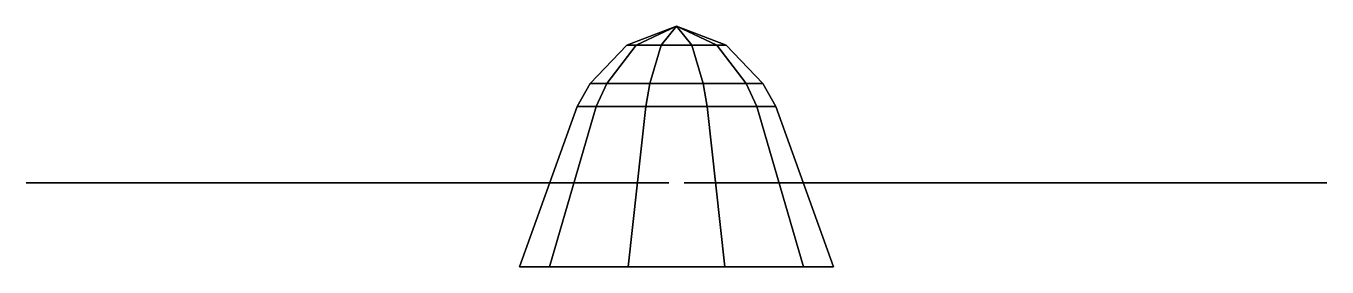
# Model space of a CAD drawing. Extents: x -1.7 to 1.7, y 4.4 to 5.03.
import ezdxf

# ---------------------------------------------------------------- set-up
doc = ezdxf.new("R2010")
doc.units = 0
doc.layers.add('PROP', color=1, linetype='CONTINUOUS')

msp = doc.modelspace()

# ---------------------------------------------------------------- linework, layer by layer
at = {"layer": 'PROP'}
for points in [[(0, 5.03), (-0.13, 4.98), (-0.1052, 4.98, 0.0764), (0, 5.03)], [(0, 5.03), (-0.1052, 4.98, -0.0764), (-0.13, 4.98), (0, 5.03)], [(0, 5.03), (-0.1052, 4.98, 0.0764), (-0.0402, 4.98, 0.1236), (0, 5.03)], [(0, 5.03), (-0.0402, 4.98, -0.1236), (-0.1052, 4.98, -0.0764), (0, 5.03)], [(0, 5.03), (-0.0402, 4.98, 0.1236), (0.0402, 4.98, 0.1236), (0, 5.03)], [(0, 5.03), (0.0402, 4.98, -0.1236), (-0.0402, 4.98, -0.1236), (0, 5.03)], [(0, 5.03), (0.0402, 4.98, 0.1236), (0.1052, 4.98, 0.0764), (0, 5.03)], [(0, 5.03), (0.1052, 4.98, 0.0764), (0.13, 4.98), (0, 5.03)], [(0, 5.03), (0.13, 4.98), (0.1052, 4.98, -0.0764), (0, 5.03)], [(0, 5.03), (0.1052, 4.98, -0.0764), (0.0402, 4.98, -0.1236), (0, 5.03)], [(-0.13, 4.98), (-0.2252, 4.88), (-0.1822, 4.88, 0.1323), (-0.1052, 4.98, 0.0764)], [(-0.1052, 4.98, -0.0764), (-0.1822, 4.88, -0.1323), (-0.2252, 4.88), (-0.13, 4.98)], [(-0.1052, 4.98, 0.0764), (-0.1822, 4.88, 0.1323), (-0.0696, 4.88, 0.2141), (-0.0402, 4.98, 0.1236)], [(-0.0402, 4.98, -0.1236), (-0.0696, 4.88, -0.2141), (-0.1822, 4.88, -0.1323), (-0.1052, 4.98, -0.0764)], [(-0.0402, 4.98, 0.1236), (-0.0696, 4.88, 0.2141), (0.0696, 4.88, 0.2141), (0.0402, 4.98, 0.1236)], [(0.0402, 4.98, -0.1236), (0.0696, 4.88, -0.2141), (-0.0696, 4.88, -0.2141), (-0.0402, 4.98, -0.1236)], [(0.0402, 4.98, 0.1236), (0.0696, 4.88, 0.2141), (0.1822, 4.88, 0.1323), (0.1052, 4.98, 0.0764)], [(0.1052, 4.98, -0.0764), (0.1822, 4.88, -0.1323), (0.0696, 4.88, -0.2141), (0.0402, 4.98, -0.1236)], [(0.1052, 4.98, 0.0764), (0.1822, 4.88, 0.1323), (0.2252, 4.88), (0.13, 4.98)], [(0.13, 4.98), (0.2252, 4.88), (0.1822, 4.88, -0.1323), (0.1052, 4.98, -0.0764)], [(-0.2252, 4.88), (-0.26, 4.82), (-0.2103, 4.82, 0.1528), (-0.1822, 4.88, 0.1323)], [(-0.1822, 4.88, -0.1323), (-0.2103, 4.82, -0.1528), (-0.26, 4.82), (-0.2252, 4.88)], [(-0.1822, 4.88, 0.1323), (-0.2103, 4.82, 0.1528), (-0.0803, 4.82, 0.2473), (-0.0696, 4.88, 0.2141)], [(-0.0696, 4.88, -0.2141), (-0.0803, 4.82, -0.2473), (-0.2103, 4.82, -0.1528), (-0.1822, 4.88, -0.1323)], [(-0.0696, 4.88, 0.2141), (-0.0803, 4.82, 0.2473), (0.0803, 4.82, 0.2473), (0.0696, 4.88, 0.2141)], [(0.0696, 4.88, -0.2141), (0.0803, 4.82, -0.2473), (-0.0803, 4.82, -0.2473), (-0.0696, 4.88, -0.2141)], [(0.0696, 4.88, 0.2141), (0.0803, 4.82, 0.2473), (0.2103, 4.82, 0.1528), (0.1822, 4.88, 0.1323)], [(0.1822, 4.88, -0.1323), (0.2103, 4.82, -0.1528), (0.0803, 4.82, -0.2473), (0.0696, 4.88, -0.2141)], [(0.1822, 4.88, 0.1323), (0.2103, 4.82, 0.1528), (0.26, 4.82), (0.2252, 4.88)], [(0.2252, 4.88), (0.26, 4.82), (0.2103, 4.82, -0.1528), (0.1822, 4.88, -0.1323)], [(-0.3317, 4.4, -0.241), (-0.41, 4.4), (-0.26, 4.82), (-0.2103, 4.82, -0.1528)], [(-0.41, 4.4), (-0.3317, 4.4, 0.241), (-0.2103, 4.82, 0.1528), (-0.26, 4.82)], [(-0.1267, 4.4, -0.3899), (-0.3317, 4.4, -0.241), (-0.2103, 4.82, -0.1528), (-0.0803, 4.82, -0.2473)], [(-0.3317, 4.4, 0.241), (-0.1267, 4.4, 0.3899), (-0.0803, 4.82, 0.2473), (-0.2103, 4.82, 0.1528)], [(0.1267, 4.4, -0.3899), (-0.1267, 4.4, -0.3899), (-0.0803, 4.82, -0.2473), (0.0803, 4.82, -0.2473)], [(-0.1267, 4.4, 0.3899), (0.1267, 4.4, 0.3899), (0.0803, 4.82, 0.2473), (-0.0803, 4.82, 0.2473)], [(0.3317, 4.4, -0.241), (0.1267, 4.4, -0.3899), (0.0803, 4.82, -0.2473), (0.2103, 4.82, -0.1528)], [(0.1267, 4.4, 0.3899), (0.3317, 4.4, 0.241), (0.2103, 4.82, 0.1528), (0.0803, 4.82, 0.2473)], [(0.41, 4.4), (0.3317, 4.4, -0.241), (0.2103, 4.82, -0.1528), (0.26, 4.82)], [(0.3317, 4.4, 0.241), (0.41, 4.4), (0.26, 4.82), (0.2103, 4.82, 0.1528)], [(-1.67, 4.62, -1.29), (-1.57, 4.62, -1.41), (-1.65, 4.62, -1.42), (-1.7, 4.62, -1.36)], [(-1.4, 4.62, -1), (-1.29, 4.62, -1.24), (-1.57, 4.62, -1.41), (-1.67, 4.62, -1.29)], [(-1.29, 4.62, 1.67), (-1.41, 4.62, 1.57), (-1.42, 4.62, 1.65), (-1.36, 4.62, 1.7)], [(-1, 4.62, 1.4), (-1.24, 4.62, 1.29), (-1.41, 4.62, 1.57), (-1.29, 4.62, 1.67)], [(-1.09, 4.62, -0.72), (-0.97, 4.62, -0.99), (-1.29, 4.62, -1.24), (-1.4, 4.62, -1)], [(-0.72, 4.62, 1.09), (-0.99, 4.62, 0.97), (-1.24, 4.62, 1.29), (-1, 4.62, 1.4)], [(-0.75, 4.62, -0.43), (-0.67, 4.62, -0.74), (-0.97, 4.62, -0.99), (-1.09, 4.62, -0.72)], [(-0.43, 4.62, 0.75), (-0.74, 4.62, 0.67), (-0.99, 4.62, 0.97), (-0.72, 4.62, 1.09)], [(-0.08, 4.62, -0.02), (-0.03, 4.62, -0.11), (-0.67, 4.62, -0.74), (-0.75, 4.62, -0.43)], [(-0.02, 4.62, 0.08), (-0.11, 4.62, 0.03), (-0.74, 4.62, 0.67), (-0.43, 4.62, 0.75)], [(0.02, 4.62, -0.08), (0.11, 4.62, -0.03), (0.74, 4.62, -0.67), (0.43, 4.62, -0.75)], [(0.08, 4.62, 0.02), (0.03, 4.62, 0.11), (0.67, 4.62, 0.74), (0.75, 4.62, 0.43)], [(0.43, 4.62, -0.75), (0.74, 4.62, -0.67), (0.99, 4.62, -0.97), (0.72, 4.62, -1.09)], [(0.75, 4.62, 0.43), (0.67, 4.62, 0.74), (0.97, 4.62, 0.99), (1.09, 4.62, 0.72)], [(0.72, 4.62, -1.09), (0.99, 4.62, -0.97), (1.24, 4.62, -1.29), (1, 4.62, -1.4)], [(1.09, 4.62, 0.72), (0.97, 4.62, 0.99), (1.29, 4.62, 1.24), (1.4, 4.62, 1)], [(1, 4.62, -1.4), (1.24, 4.62, -1.29), (1.41, 4.62, -1.57), (1.29, 4.62, -1.67)], [(1.29, 4.62, -1.67), (1.41, 4.62, -1.57), (1.42, 4.62, -1.65), (1.36, 4.62, -1.7)], [(1.4, 4.62, 1), (1.29, 4.62, 1.24), (1.57, 4.62, 1.41), (1.67, 4.62, 1.29)], [(1.67, 4.62, 1.29), (1.57, 4.62, 1.41), (1.65, 4.62, 1.42), (1.7, 4.62, 1.36)]]:
    msp.add_3dface(points, dxfattribs=at)

doc.saveas('drawing.dxf')
